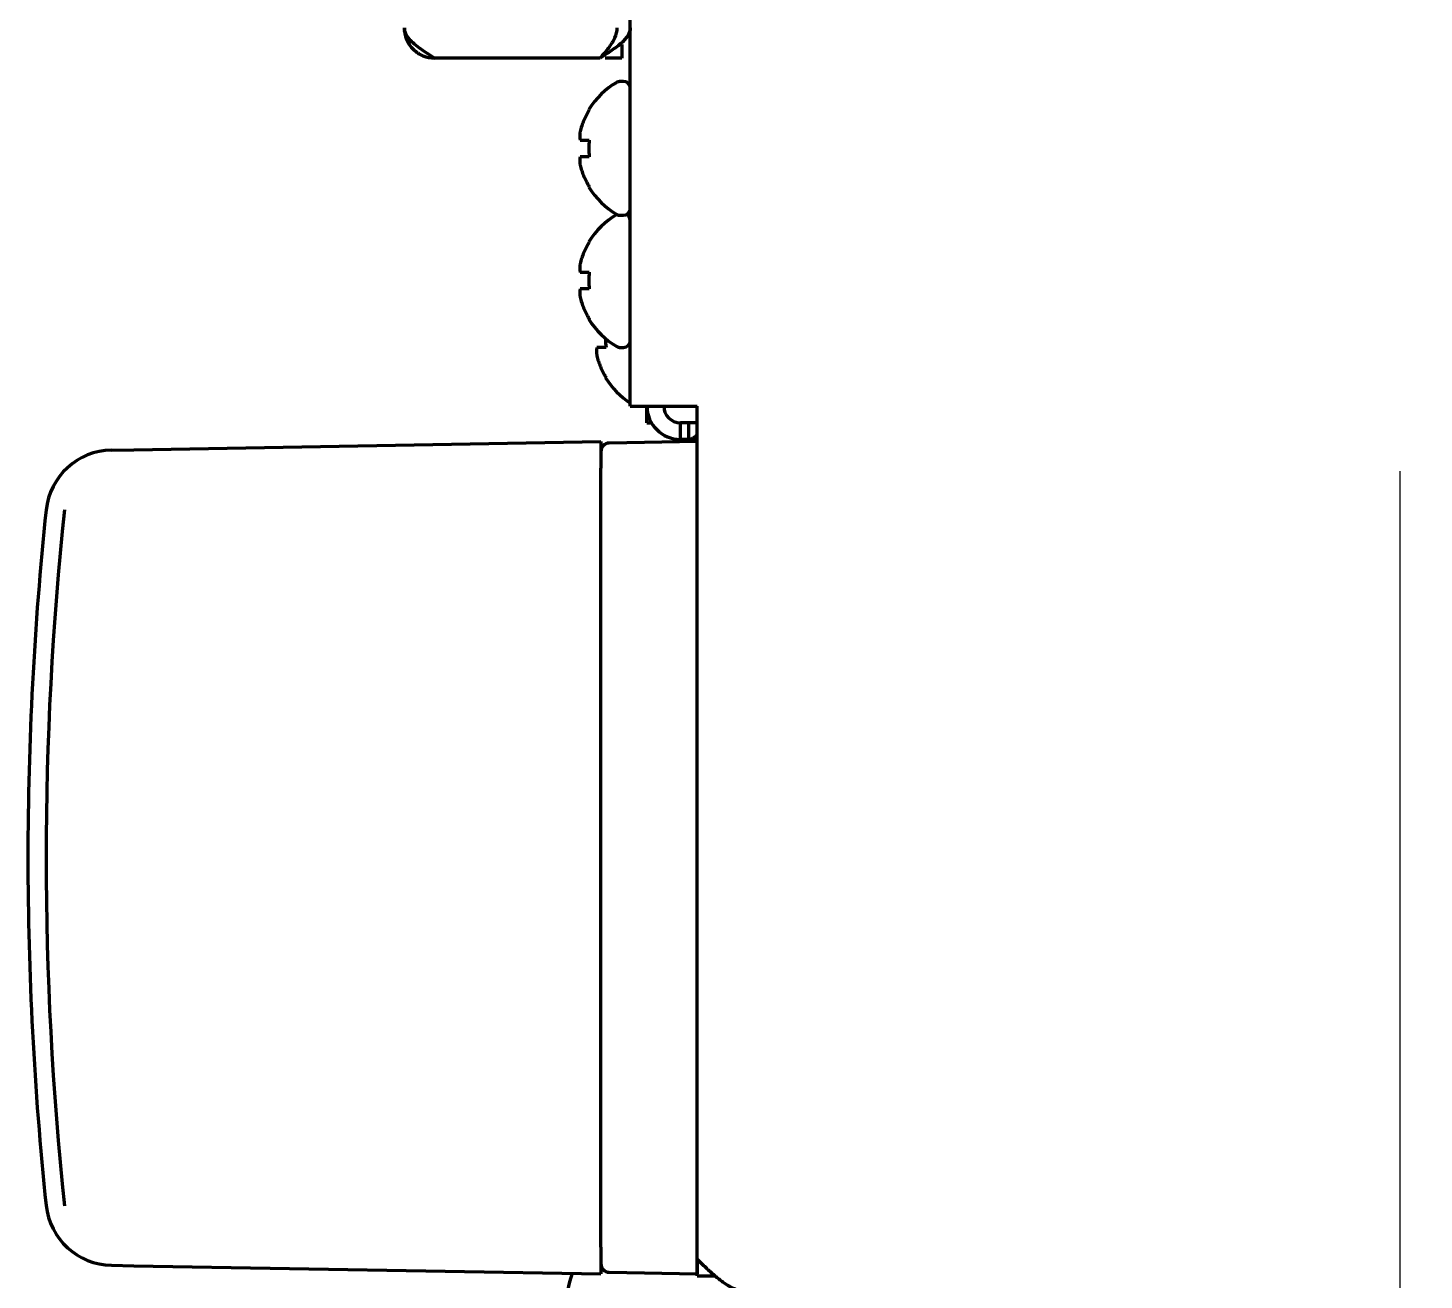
# Model space of a CAD drawing. Header units: inches. Extents: x -2898 to 7248, y 606 to 5598.
# Drawn here: x 4564.7 to 4648.2, y 2361.6 to 2436.4 of the extents above; entities that cross this region are included whole.
import ezdxf

# ---------------------------------------------------------------- set-up
doc = ezdxf.new("R2010")
doc.units = ezdxf.units.IN

# ---------------------------------------------------------------- blocks, each defined once
blk = doc.blocks.new('A$C29D5572B')
at = {"color": 1}
for p, q in [((0, 50), (0, -50)), ((-50, 0), (50, 0))]:
    blk.add_line(p, q, dxfattribs=at)
blk = doc.blocks.new('A$C0F8E2EAE')
blk.add_blockref('A$C29D5572B', (0, 0))

msp = doc.modelspace()

# ---------------------------------------------------------------- linework, layer by layer
at = {"linetype": 'Continuous', "lineweight": 70}
for p, q in [((4600.744, 2413.843), (4600.744, 4065.34)), ((4600.103, 2435.443), (4600.244, 2435.443)), ((4600.244, 2435.443), (4600.244, 2434.643)), ((4598.944, 2434.643), (4589.044, 2434.643)), ((4600.244, 2434.643), (4599.244, 2434.643)), ((4600.344, 2433.243), (4600.144, 2433.243)), ((4598.266, 2431.543), (4598.299, 2431.543)), ((4598.299, 2426.943), (4598.266, 2426.943)), ((4599.95, 2425.293), (4599.942, 2425.289)), ((4600.144, 2425.243), (4600.344, 2425.243)), ((4598.266, 2423.643), (4598.299, 2423.643)), ((4598.299, 2419.043), (4598.266, 2419.043)), ((4600.144, 2417.343), (4600.344, 2417.343)), ((4599.299, 2415.543), (4599.266, 2415.543)), ((4600.744, 2413.843), (4602.744, 2413.843)), ((4601.744, 2412.843), (4601.744, 2413.842)), ((4602.744, 2413.843), (4604.744, 2413.843)), ((4604.744, 2362.843), (4604.744, 2413.843)), ((4601.744, 2412.843), (4602.012, 2412.843)), ((4604.244, 2412.843), (4603.744, 2412.843)), ((4603.744, 2411.843), (4603.744, 2412.843)), ((4604.744, 2412.843), (4603.744, 2412.843)), ((4604.244, 2411.843), (4604.244, 2412.843)), ((4571.083, 2411.231), (4598.994, 2411.718)), ((4598.994, 2411.718), (4598.994, 2410.119)), ((4604.744, 2411.718), (4599.485, 2411.626)), ((4604.244, 2411.843), (4603.744, 2411.843)), ((4604.244, 2411.843), (4604.747, 2411.843)), ((4569.739, 2411.208), (4571.083, 2411.231)), ((4599.043, 2411.343), (4598.994, 2411.343)), ((4598.994, 2363.568), (4598.994, 2410.119)), ((4598.994, 2363.568), (4598.994, 2361.968)), ((4569.739, 2362.479), (4571.083, 2362.455)), ((4604.744, 2362.843), (4604.744, 2361.968)), ((4604.744, 2361.843), (4604.744, 2362.829)), ((4571.083, 2362.455), (4598.994, 2361.968)), ((4598.994, 2362.343), (4599.043, 2362.343)), ((4599.485, 2362.06), (4604.744, 2361.968)), ((4604.744, 2361.843), (4605.857, 2361.843))]:
    msp.add_line(p, q, dxfattribs=at)
for centre, radius, start, end in [((4602.364, 2429.044), 4.8, 120.30118, 148.41865), ((4600.144, 2432.843), 0.4, 90, 120.30118), ((4600.344, 2432.843), 0.4, 0, 90), ((4602.046, 2429.243), 3.78, 172.39595, 179.99653), ((4602.046, 2429.244), 3.78, 180.00345, 187.60407), ((4602.364, 2429.442), 4.8, 211.58373, 239.69882), ((4602.364, 2421.144), 4.8, 120.30118, 148.41865), ((4600.144, 2425.643), 0.4, 239.69882, 270), ((4600.344, 2425.643), 0.4, 270, 0), ((4600.344, 2424.943), 0.4, 0, 61.04391), ((4602.046, 2421.343), 3.78, 172.39595, 179.99653), ((4602.046, 2421.344), 3.78, 180.00345, 187.60407), ((4602.364, 2421.542), 4.8, 211.58373, 239.69882), ((4603.046, 2417.844), 3.78, 180.00345, 187.60407), ((4600.344, 2417.743), 0.4, 270, 0), ((4600.144, 2417.743), 0.4, 239.69882, 270), ((4603.364, 2418.042), 4.8, 211.58373, 236.91762), ((4603.744, 2413.843), 2, 180, 270), ((4603.744, 2413.843), 1, 180, 270), ((4569.809, 2407.208), 4, 91, 174.01305), ((4599.494, 2411.127), 0.5, 91, 180), ((4763.994, 2386.843), 199.25, 174.01305, 180), ((4763.994, 2386.843), 199.25, 180, 185.98695), ((4569.809, 2366.478), 4, 185.98695, 269), ((4599.494, 2362.56), 0.5, 180, 269), ((4610.634, 2357.843), 14, 162.73406, 180)]:
    msp.add_arc(centre, radius, start, end, dxfattribs=at)
msp.add_ellipse((4763.571, 2386.843), major_axis=(0, 197.77), ratio=0.999848, start_param=1.465422, end_param=1.67617, dxfattribs=at)
for points in [[(4587.244, 2436.443), (4587.244, 2436.208), (4587.338, 2435.736), (4587.738, 2435.137), (4588.337, 2434.737), (4588.808, 2434.643), (4589.044, 2434.643)], [(4589.044, 2434.643), (4588.73, 2434.843), (4588.102, 2435.243), (4587.412, 2435.843), (4587.244, 2436.243), (4587.244, 2436.443)], [(4599.944, 2436.443), (4599.944, 2436.243), (4599.85, 2435.843), (4599.467, 2435.243), (4599.118, 2434.843), (4598.944, 2434.643)], [(4597.748, 2430.243), (4597.745, 2430.217), (4597.739, 2430.166), (4597.734, 2430.092), (4597.732, 2430.021), (4597.732, 2429.95), (4597.735, 2429.881), (4597.74, 2429.812), (4597.745, 2429.766), (4597.748, 2429.743)], [(4597.748, 2429.743), (4597.762, 2429.743), (4597.792, 2429.743), (4597.842, 2429.743), (4597.899, 2429.743), (4597.96, 2429.743), (4598.026, 2429.743), (4598.101, 2429.743), (4598.188, 2429.743), (4598.26, 2429.743), (4598.299, 2429.743)], [(4597.748, 2428.743), (4597.745, 2428.72), (4597.74, 2428.672), (4597.735, 2428.601), (4597.732, 2428.529), (4597.732, 2428.458), (4597.735, 2428.386), (4597.74, 2428.315), (4597.745, 2428.267), (4597.748, 2428.243)], [(4597.748, 2428.243), (4597.762, 2428.189), (4597.792, 2428.081), (4597.842, 2427.919), (4597.899, 2427.76), (4597.96, 2427.605), (4598.026, 2427.453), (4598.101, 2427.297), (4598.188, 2427.131), (4598.26, 2427.007), (4598.299, 2426.943)], [(4597.748, 2422.343), (4597.745, 2422.317), (4597.739, 2422.266), (4597.734, 2422.192), (4597.732, 2422.121), (4597.732, 2422.05), (4597.735, 2421.981), (4597.74, 2421.912), (4597.745, 2421.866), (4597.748, 2421.843)], [(4597.748, 2421.843), (4597.762, 2421.843), (4597.792, 2421.843), (4597.842, 2421.843), (4597.899, 2421.843), (4597.96, 2421.843), (4598.026, 2421.843), (4598.101, 2421.843), (4598.188, 2421.843), (4598.26, 2421.843), (4598.299, 2421.843)], [(4597.748, 2420.843), (4597.745, 2420.82), (4597.74, 2420.772), (4597.735, 2420.701), (4597.732, 2420.629), (4597.732, 2420.558), (4597.735, 2420.486), (4597.74, 2420.415), (4597.745, 2420.367), (4597.748, 2420.343)], [(4597.748, 2420.343), (4597.762, 2420.289), (4597.792, 2420.181), (4597.842, 2420.019), (4597.899, 2419.86), (4597.96, 2419.705), (4598.026, 2419.553), (4598.101, 2419.397), (4598.188, 2419.231), (4598.26, 2419.107), (4598.299, 2419.043)], [(4598.748, 2417.343), (4598.745, 2417.32), (4598.74, 2417.272), (4598.735, 2417.201), (4598.732, 2417.129), (4598.732, 2417.058), (4598.735, 2416.986), (4598.74, 2416.915), (4598.745, 2416.867), (4598.748, 2416.843)], [(4598.748, 2416.843), (4598.762, 2416.789), (4598.792, 2416.681), (4598.842, 2416.519), (4598.899, 2416.36), (4598.96, 2416.205), (4599.026, 2416.053), (4599.101, 2415.897), (4599.188, 2415.731), (4599.26, 2415.607), (4599.299, 2415.543)], [(4607.944, 2360.843), (4607.868, 2360.843), (4607.716, 2360.852), (4607.487, 2360.889), (4607.259, 2360.951), (4607.03, 2361.038), (4606.802, 2361.146), (4606.573, 2361.276), (4606.344, 2361.426), (4606.116, 2361.594), (4605.887, 2361.777), (4605.658, 2361.974), (4605.429, 2362.181), (4605.201, 2362.397), (4604.972, 2362.619), (4604.82, 2362.768), (4604.744, 2362.843)]]:
    msp.add_open_spline(points, degree=3, dxfattribs=at)
for points, knots in [([(4600.744, 2436.443), (4600.744, 2436.368), (4600.732, 2436.293), (4600.686, 2436.143), (4600.652, 2436.068), (4600.562, 2435.918), (4600.506, 2435.843), (4600.375, 2435.693), (4600.3, 2435.618), (4600.133, 2435.468), (4600.042, 2435.393), (4599.846, 2435.243), (4599.741, 2435.168), (4599.524, 2435.018), (4599.411, 2434.943), (4599.179, 2434.793), (4599.062, 2434.718), (4598.944, 2434.643)], [0, 0, 0, 0, 0.125, 0.125, 0.25, 0.25, 0.375, 0.375, 0.5, 0.5, 0.625, 0.625, 0.75, 0.75, 0.875, 0.875, 1, 1, 1, 1]), ([(4598.299, 2431.543), (4598.174, 2431.34), (4598.066, 2431.131), (4597.929, 2430.806), (4597.887, 2430.696), (4597.811, 2430.472), (4597.777, 2430.359), (4597.748, 2430.243)], [0, 0, 0, 0, 0.5, 0.5, 0.75, 0.75, 1, 1, 1, 1]), ([(4598.299, 2428.743), (4598.174, 2428.743), (4598.066, 2428.743), (4597.929, 2428.743), (4597.887, 2428.743), (4597.811, 2428.743), (4597.777, 2428.743), (4597.748, 2428.743)], [0, 0, 0, 0, 0.5, 0.5, 0.75, 0.75, 1, 1, 1, 1]), ([(4598.299, 2423.643), (4598.174, 2423.44), (4598.066, 2423.231), (4597.929, 2422.906), (4597.887, 2422.796), (4597.811, 2422.572), (4597.777, 2422.459), (4597.748, 2422.343)], [0, 0, 0, 0, 0.5, 0.5, 0.75, 0.75, 1, 1, 1, 1]), ([(4598.299, 2420.843), (4598.174, 2420.843), (4598.066, 2420.843), (4597.929, 2420.843), (4597.887, 2420.843), (4597.811, 2420.843), (4597.777, 2420.843), (4597.748, 2420.843)], [0, 0, 0, 0, 0.5, 0.5, 0.75, 0.75, 1, 1, 1, 1]), ([(4599.299, 2417.343), (4599.174, 2417.343), (4599.066, 2417.343), (4598.929, 2417.343), (4598.887, 2417.343), (4598.811, 2417.343), (4598.777, 2417.343), (4598.748, 2417.343)], [0, 0, 0, 0, 0.5, 0.5, 0.75, 0.75, 1, 1, 1, 1]), ([(4604.748, 2412.116), (4604.747, 2412.114), (4604.712, 2412.078), (4604.644, 2412.013), (4604.544, 2411.938), (4604.444, 2411.883), (4604.344, 2411.851), (4604.277, 2411.843), (4604.244, 2411.843)], [0, 0, 0, 0, 0.008259, 0.206607, 0.404956, 0.603304, 0.801652, 1, 1, 1, 1])]:
    msp.add_open_spline(points, degree=3, knots=knots, dxfattribs=at)

# ---------------------------------------------------------------- block references
at = {"xscale": -1}
msp.add_blockref('A$C0F8E2EAE', (4646.744, 2359.951), dxfattribs=at)

doc.saveas('drawing.dxf')
